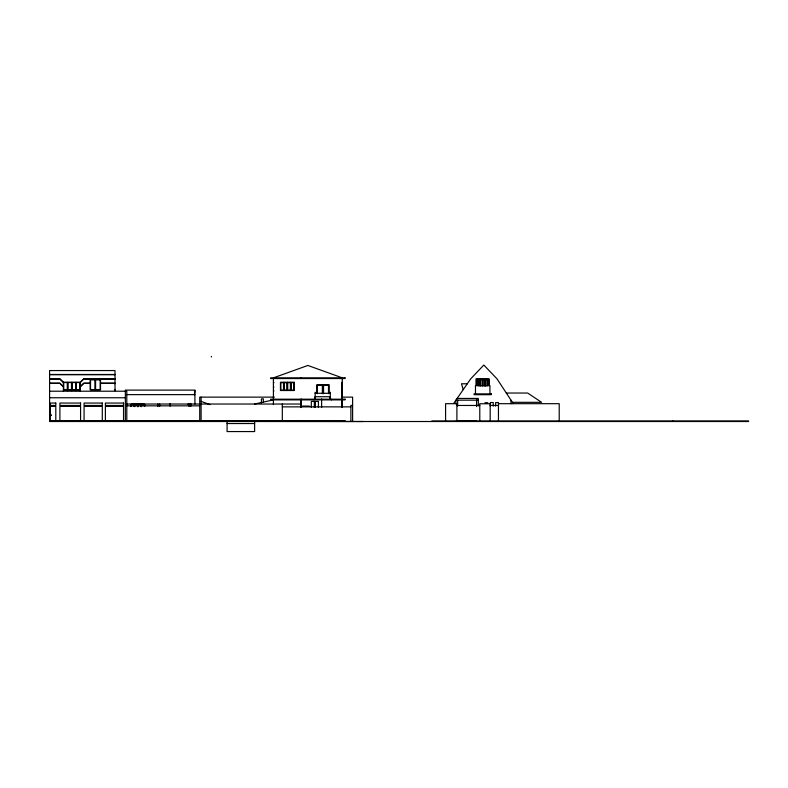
<?xml version="1.0" encoding="UTF-8"?>
<svg xmlns="http://www.w3.org/2000/svg" width="788" height="788" viewBox="0 0 788 788"><rect width="100%" height="100%" fill="white"/><g stroke="black" fill="none" stroke-linecap="round" stroke-linejoin="round"><path stroke-width="1.18" d="M194.311 395.192L194.912 390.493M453.563 403.564L470.731 378.821L483.822 365.041L496.982 378.821L513.274 403.623M49.595 378.821L59.878 378.821L63.395 382.259L80.268 382.259L83.784 378.821L115.018 378.821M80.268 382.466L83.784 379.028L115.018 379.028M80.268 386.603L83.784 383.155L90.187 383.155M80.268 386.809L83.784 383.362L90.187 383.362M254.544 404.027L273.416 399.89M49.595 374.477L115.018 374.477M49.595 374.684L115.018 374.684M49.595 379.028L59.878 379.028L63.395 382.466M114.467 379.471L115.018 379.511M342.288 382.416L341.736 382.416L341.736 397.566L342.288 397.566M273.416 382.673L273.968 382.653M341.736 382.909L342.288 382.909M476.573 383.017L477.745 383.017M487.457 383.017L488.629 383.017M49.595 383.155L59.878 383.155L63.395 386.603M100.519 383.155L115.018 383.155M49.595 383.362L59.878 383.362L63.395 386.809M100.519 383.362L115.018 383.362M114.467 383.638L115.018 383.638M467.284 383.786L461.502 383.786L463.226 389.636M273.416 387.135L273.968 387.135M114.467 389.833L115.018 389.833M63.749 390.198L67.266 390.198M67.955 390.198L71.472 390.198M72.181 390.198L75.697 390.198M76.347 390.198L79.854 390.198M273.416 390.937L273.968 390.937M49.595 391.212L126.799 391.212L126.799 421.235M341.736 391.173L342.288 391.173M506.32 393.035L527.665 393.035L541.573 402.323L512.427 402.323M315.151 393.281L330.251 393.281M126.563 394.621L194.912 394.621M330.339 396.719L314.983 396.719L314.983 399.201M274.421 397.132L199.728 397.132L199.728 421.235M341.618 397.132L352.61 397.132L352.61 421.511M49.595 397.753L125.351 397.753M457.109 398.442L478.296 398.442L478.296 405.978M478.296 400.166L455.917 400.166L455.917 403.722M484.975 402.688L487.792 402.688M457.129 403.683L445.584 403.683L445.584 421.511M498.44 403.683L559.214 403.683L559.214 421.511M126.799 404.027L199.728 404.027M201.107 404.027L300.967 404.027M187.613 404.293L189.297 404.293M341.736 404.805L342.288 404.805M352.61 405.396L350.896 405.396L350.896 421.235M456.902 405.465L479.784 405.465M490.175 405.465L498.44 405.465M126.799 405.83L199.728 405.83M302.503 406.086L309.389 406.086M282.311 406.864L350.896 406.864M49.595 420.694L345.243 420.694M49.595 421.235L362.943 421.511M455.917 421.235L476.573 421.235M227.082 423.53L254.623 423.53M201.107 401.338L209.972 404.648M672.844 420.969L672.844 421.511M511.008 400.166L511.008 403.722M498.44 421.511L498.469 402.56L495.652 402.56L495.652 406.165M493.239 406.135L493.239 402.53L490.412 402.53L490.412 406.135M490.175 421.511L490.175 403.751L479.784 403.751L479.784 421.511M489.939 393.862L489.939 385.598L475.479 385.598L475.479 393.862M489.181 385.765L489.181 378.821L476.021 378.821L476.021 385.421M488.629 385.421L488.629 379.392L476.573 379.392L476.573 385.421M487.457 379.392L487.457 385.421M487.063 386.1L487.063 379.964L485.477 379.964L485.477 386.1M485.024 379.392L485.024 385.362M484.669 386.09L484.669 379.944L483.083 379.944L483.083 386.09M482.601 379.392L482.601 385.362M482.177 386.071L482.177 379.924L480.591 379.924L480.591 386.071M480.178 379.392L480.178 385.362M479.744 386.031L479.744 379.895L478.168 379.895L478.168 386.031M477.745 379.392L477.745 385.421M476.573 399.358L476.573 406.608M457.641 400.166L457.641 405.978M456.902 403.683L456.902 421.511M431.814 421.511L431.814 420.969L748.6 420.969L748.6 421.511L49.595 421.511L49.595 370.557L115.018 370.557L115.018 390.779M342.288 407.169L342.288 377.856L307.852 365.455L273.416 377.856L273.416 404.589M341.805 420.694L341.805 421.511M341.598 377.856L341.598 378.545M341.598 398.945L341.736 407.357M331.344 399.201L331.344 399.89M330.251 392.247L330.339 399.201M330.162 396.719L330.162 399.201M329.167 393.094L329.167 384.741L316.727 384.741L316.727 393.094M328.507 393.685L328.507 385.214L323.553 385.214L323.553 393.685M322.952 384.741L322.952 393.094M322.361 393.685L322.361 385.214L317.406 385.214L317.406 393.685M321.622 398.945L321.622 407.347M318.421 407.504L318.421 401.437L315.397 401.437L315.397 407.504M315.151 392.247L315.22 399.201M314.343 407.475L314.343 401.447L311.319 401.447L311.319 407.475M314.126 399.201L314.126 399.89M301.243 398.945L301.243 407.347M300.967 377.856L300.967 378.545M300.967 399.89L300.967 407.563M290.792 382.249L290.792 390.513M287.344 382.249L287.344 390.513M283.907 382.249L283.907 390.513M282.311 404.027L282.311 421.235M263.359 402.028L263.359 398.856L261.429 398.856L261.429 403.092M254.623 421.038L254.623 431.568L227.082 431.568L227.082 421.038M211.371 356.432L211.371 356.984M201.107 397.132L201.107 421.511M194.912 404.027L194.912 390.109L125.351 390.109L125.351 421.511M190.775 403.446L190.775 406.48M189.051 404.027L189.051 406.411M170.119 403.574L170.119 406.175M159.649 404.027L159.649 406.411M157.925 404.027L157.925 406.411M144.716 406.549L144.716 404.244L130.946 404.244L130.946 406.549M144.371 406.372L144.371 404.49L141.613 404.49L141.613 406.372M141.279 404.244L141.279 406.549M140.904 406.657L140.904 404.51L138.146 404.51L138.146 406.657M137.831 404.244L137.831 406.549M137.536 406.667L137.536 404.53L134.778 404.53L134.778 406.667M134.393 404.244L134.393 406.549M134.049 406.391L134.049 404.53L131.3 404.53L131.3 406.401M123.539 421.235L123.539 406.362L105.385 406.362L105.385 421.235M102.292 421.235L102.292 406.362L84.07 406.362L84.07 421.235M95.348 379.511L95.348 389.833M80.573 421.235L80.573 406.362L59.908 406.362L59.908 421.235M80.268 382.259L80.268 391.212M76.052 382.259L76.052 390.7M71.836 382.259L71.836 390.7M67.61 382.259L67.61 390.7M63.395 382.259L63.395 391.212M55.8 421.235L55.8 406.362L50.284 406.362L50.284 421.235M50.501 414.921L51.299 415.138L50.501 414.921M345.036 377.856L270.658 377.856L270.658 378.545L345.036 378.545L345.036 377.856M100.519 379.511L90.187 379.511L90.187 389.833L100.519 389.833L100.519 379.511M95.131 379.786L90.522 379.786L90.522 389.567L95.131 389.567L95.131 379.786M100.204 379.786L95.594 379.786L95.594 389.567L100.204 389.567L100.204 379.786M294.239 382.249L280.459 382.249L280.459 390.513L294.239 390.513L294.239 382.249M67.266 382.525L63.749 382.525L63.749 389.755L67.266 389.755L67.266 382.525M71.472 382.525L67.955 382.525L67.955 389.755L71.472 389.755L71.472 382.525M75.697 382.525L72.181 382.525L72.181 389.755L75.697 389.755L75.697 382.525M79.854 382.525L76.347 382.525L76.347 389.755L79.854 389.755L79.854 382.525M283.513 382.692L280.824 382.692L280.824 390.129L283.513 390.129L283.513 382.692M286.96 382.692L284.271 382.692L284.271 390.129L286.96 390.129L286.96 382.692M290.408 382.673L287.719 382.673L287.719 390.109L290.408 390.109L290.408 382.673M293.885 382.653L291.196 382.653L291.196 390.09L293.885 390.09L293.885 382.653M491.279 393.862L474.061 393.862L474.061 394.69L491.279 394.69L491.279 393.862M345.036 399.201L270.658 399.201L270.658 399.89L345.036 399.89L345.036 399.201M55.8 403.052L50.284 403.052L50.284 405.465L55.8 405.465L55.8 403.052M80.573 403.052L59.908 403.052L59.908 405.465L80.573 405.465L80.573 403.052M102.292 403.052L84.07 403.052L84.07 405.465L102.292 405.465L102.292 403.052M123.539 403.052L105.385 403.052L105.385 405.465L123.539 405.465L123.539 403.052"/></g></svg>
